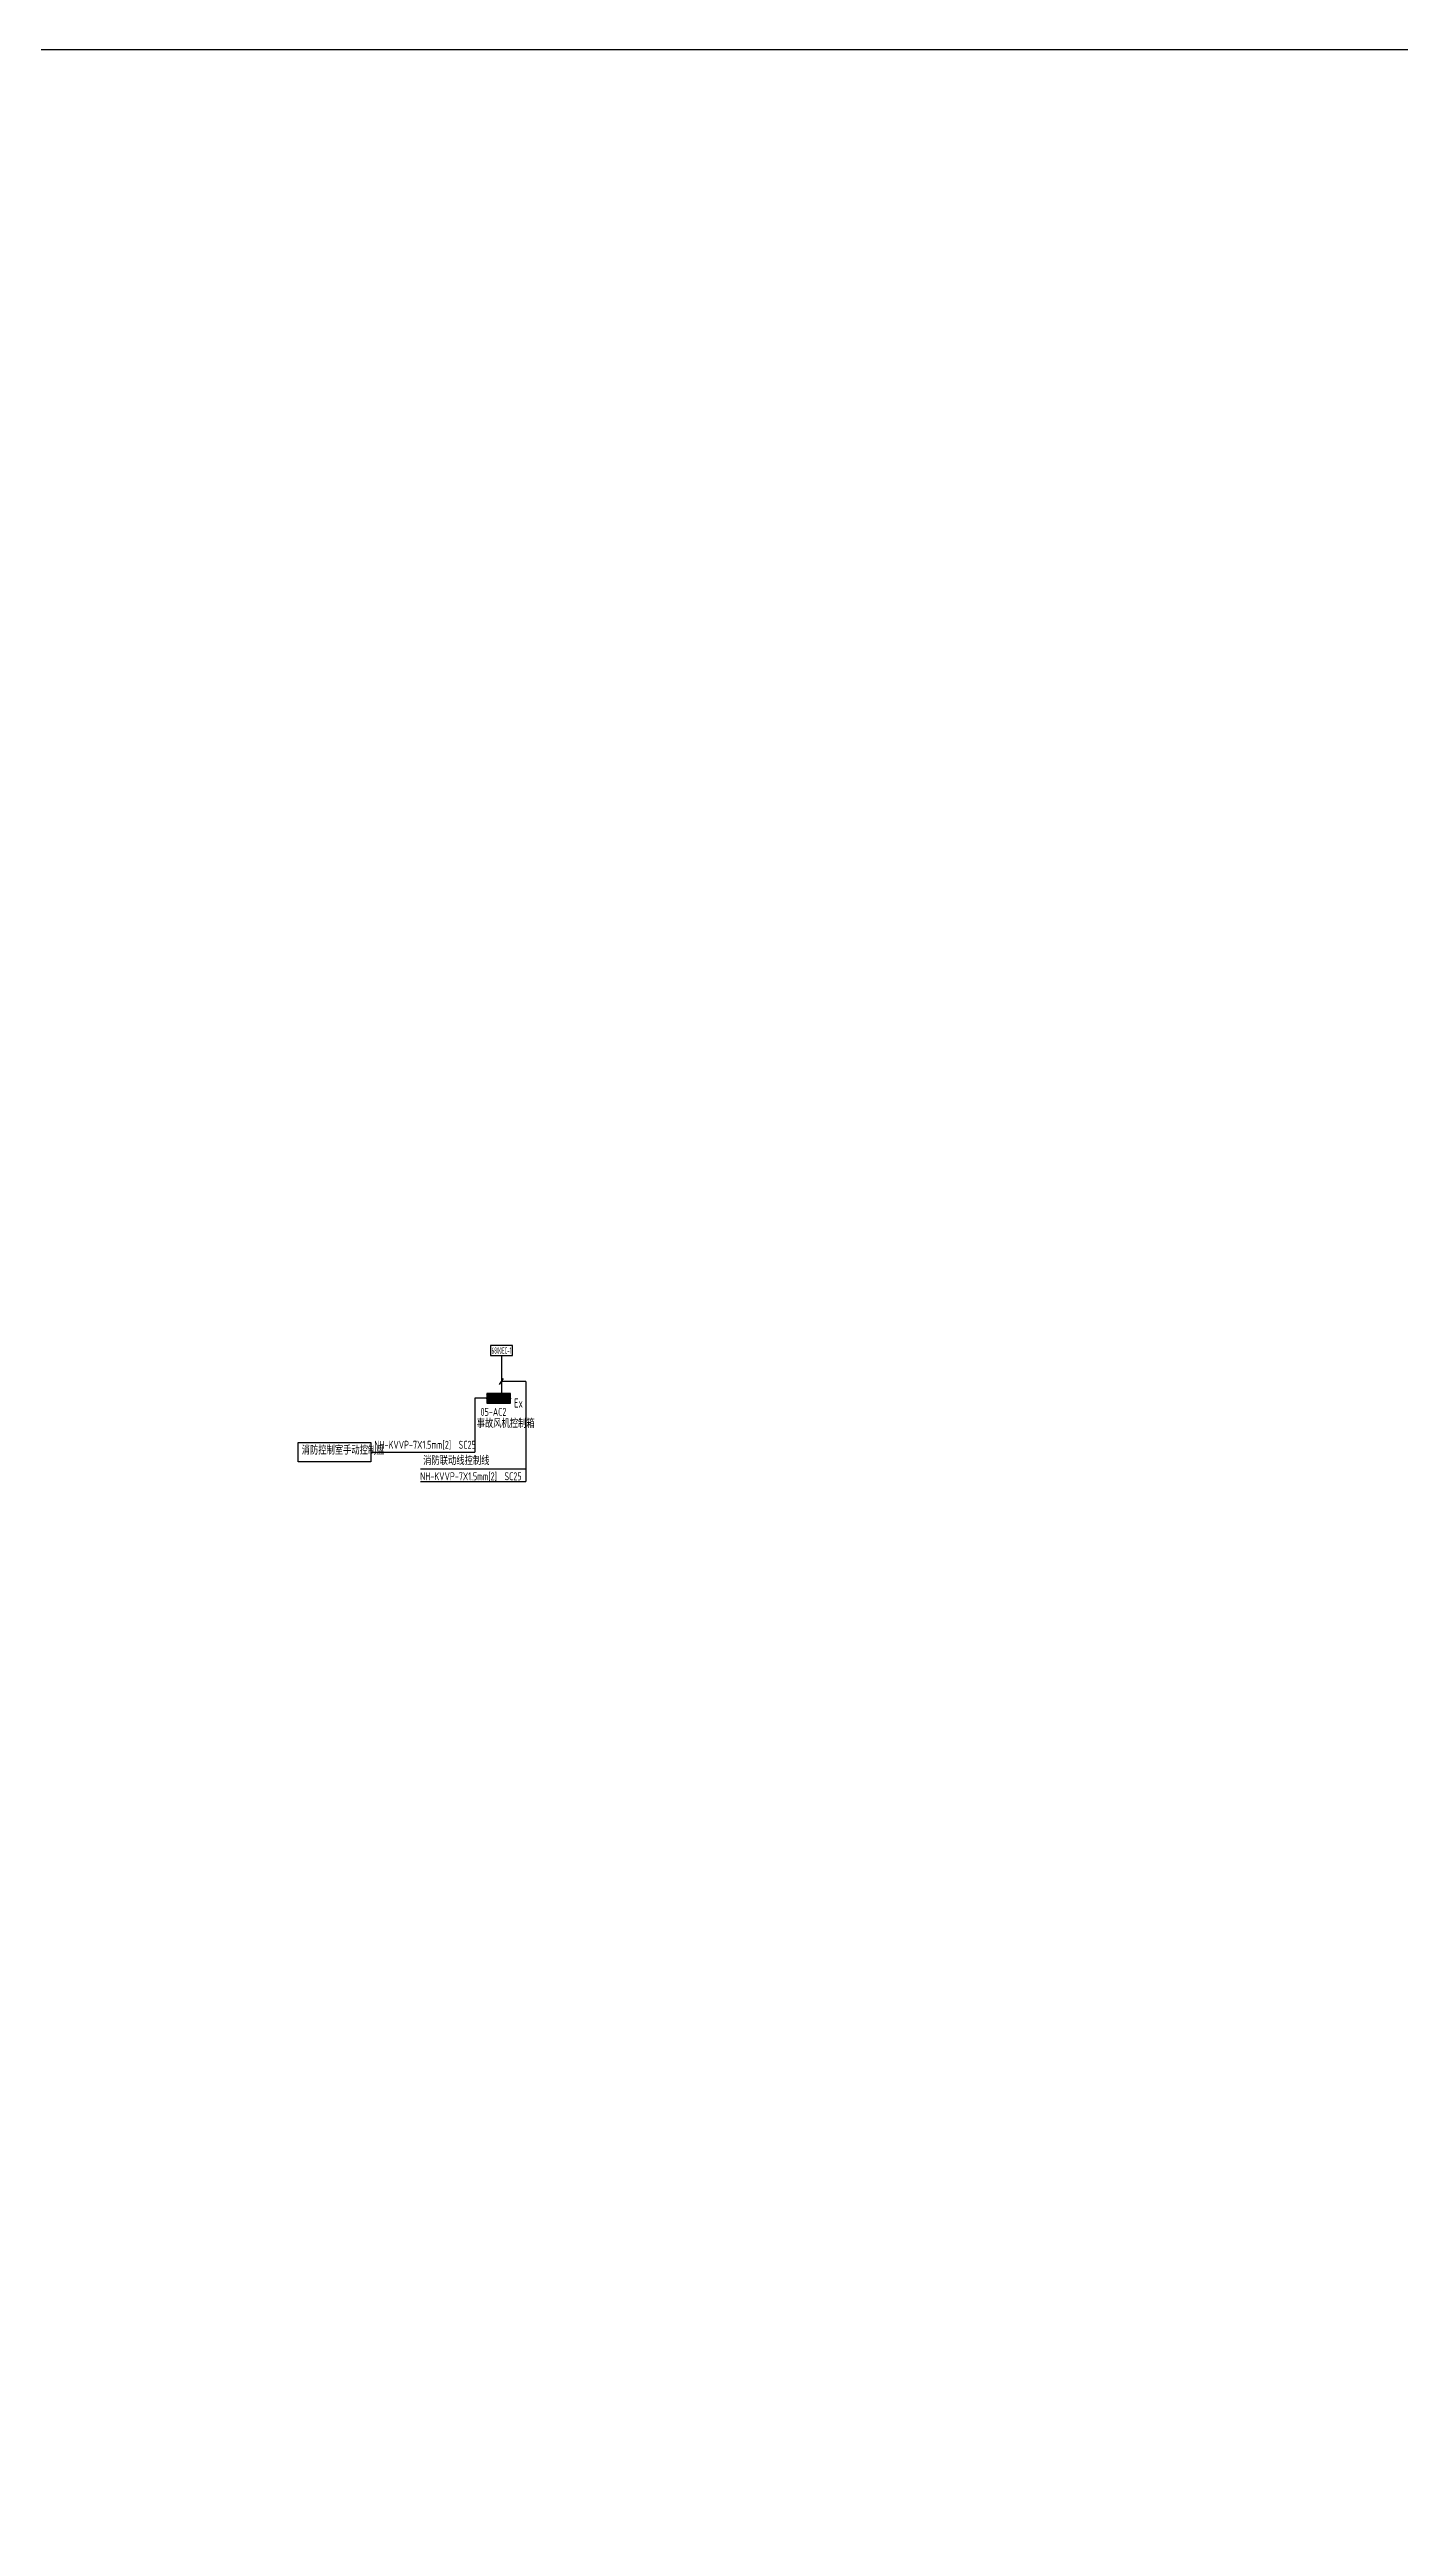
# Model space of a CAD drawing. Extents: x 4532298 to 10139194, y -639876 to -207028.
# Drawn here: x 4788604 to 4831311, y -285438 to -207028 of the extents above; entities that cross this region are included whole.
import ezdxf
from ezdxf.enums import TextEntityAlignment as Align

# ---------------------------------------------------------------- set-up
doc = ezdxf.new("R2010")
doc.units = 0
doc.header["$LTSCALE"] = 1000
doc.header["$MEASUREMENT"] = 0
doc.linetypes.add('DOTE', pattern=[2.42, 2, -0.2, 0.02, -0.2])
doc.layers.get('0').update_dxf_attribs({"linetype": 'CONTINUOUS'})
for name, color, linetype in [('EQUIP-箱柜', 3, 'CONTINUOUS'), ('PUB_TEXT', 7, 'CONTINUOUS'), ('SIG_TEXT', 7, 'CONTINUOUS'), ('WINDOW', 4, 'CONTINUOUS'), ('WIRE-消防', 5, 'CONTINUOUS'), ('电信', 7, 'CONTINUOUS'), ('电气', 3, 'CONTINUOUS')]:
    doc.layers.add(name, color=color, linetype=linetype)
doc.styles.add('_TEL_DIM', font='SIMPLEX', dxfattribs={"width": 0.8, "height": 3.5, "bigfont": 'HZTXT'})
doc.styles.add('SCEI', font='sceie.shx', dxfattribs={"width": 0.75, "bigfont": 'sceic.shx'})
doc.styles.add('sceie', font='sceie.shx', dxfattribs={"width": 0.7, "bigfont": 'sceic.shx'})

# ---------------------------------------------------------------- blocks, each defined once
blk = doc.blocks.new('*X407')
at = {"color": 0}
for p, q in [((-250, 33), (-83, 200)), ((-250, 68), (-118, 200)), ((-250, 104), (-154, 200)), ((-250, 139), (-189, 200)), ((-250, 174), (-224, 200)), ((-247, 0), (-47, 200)), ((-212, 0), (-12, 200)), ((-177, 0), (23, 200)), ((-141, 0), (59, 200)), ((-106, 0), (94, 200)), ((-71, 0), (129, 200)), ((-35, 0), (165, 200)), ((0, 0), (200, 200)), ((35, 0), (235, 200)), ((71, 0), (250, 179)), ((106, 0), (250, 144)), ((141, 0), (250, 109)), ((177, 0), (250, 73)), ((212, 0), (250, 38)), ((247, 0), (250, 3))]:
    blk.add_line(p, q, dxfattribs=at)
blk = doc.blocks.new('$equip$00002943')
for p, q in [((-0.75, 0.6), (-0.75, 0)), ((0.75, 0.6), (-0.75, 0.6)), ((-0.75, 0), (0.75, 0)), ((0.75, 0), (0.75, 0.6))]:
    blk.add_line(p, q)
for points, const_width in [([(-0.75, 0.3), (0.75, 0.3)], 0.6), ([(-0.75, 0.6), (-0.75, 0), (0.75, 0), (0.75, 0.6), (-0.75, 0.6), (-0.75, 0)], 0.04)]:
    blk.add_lwpolyline(points, dxfattribs=dict(const_width=const_width))
for p in [(-0.75, 0.3), (0, 0.6), (0, 0), (0.75, 0.3)]:
    blk.add_point(p)
at = {"xscale": 0.00300000000061118, "yscale": 0.00300000000061118, "zscale": 0.00300000000061118}
blk.add_blockref('*X407', (0, 0), dxfattribs=at)
at = {"color": 7, "style": '_TEL_DIM', "flags": 1}
for tag in ['A', 'REMARK']:
    blk.add_attdef(tag, text='', height=0.00002, dxfattribs=at).set_placement((0, 0), align=Align.MIDDLE_CENTER)

msp = doc.modelspace()

# ---------------------------------------------------------------- linework, layer by layer
msp.add_line((4802842.9, -249287.2), (4802963.4, -249103.1))
at = {"color": 1}
msp.add_lwpolyline([(4532297.7, -207028.1), (5358391.9, -207028.1), (5358391.9, -383759.2), (4532297.7, -383759.2)], close=True, dxfattribs=at)
at = {"layer": 'SIG_TEXT', "color": 3}
msp.add_lwpolyline([(4796470.7, -251121.2), (4798772.7, -251121.2), (4798772.7, -251734.2), (4796470.7, -251734.2)], close=True, dxfattribs=at)
at = {"layer": 'WINDOW', "color": 4}
msp.add_lwpolyline([(4803247.4, -248057.2), (4802558.8, -248057.2), (4802558.8, -248365.4), (4803247.4, -248365.4)], close=True, dxfattribs=at)
at = {"layer": 'WIRE-消防', "color": 6, "linetype": 'DOTE', "const_width": 42}
msp.add_lwpolyline([(4802903.1, -249624.8), (4802903.1, -248365.4)], dxfattribs=at)
at = {"layer": '电气'}
for p, q in [((4803675.5, -249195.1), (4802903.1, -249195.1)), ((4803675.5, -249195.1), (4803675.5, -252361.9)), ((4802434.1, -249722.6), (4802063.2, -249722.6)), ((4802063.2, -249722.6), (4802063.2, -251427.7)), ((4798772.7, -251427.7), (4802063.2, -251427.7)), ((4800335.7, -251953.2), (4803675.5, -251953.2)), ((4800335.7, -252361.9), (4803675.5, -252361.9))]:
    msp.add_line(p, q, dxfattribs=at)

# ---------------------------------------------------------------- block references
at = {"layer": 'EQUIP-箱柜', "xscale": 500, "yscale": 500, "zscale": 500}
msp.add_blockref('$equip$00002943', (4802809.1, -249877.9), dxfattribs=at)

# ---------------------------------------------------------------- texts
at = {"layer": 'PUB_TEXT', "style": 'sceie', "width": 0.55}
msp.add_text('6800EC-1', height=196.88, dxfattribs=at).set_placement((4802903.1, -248312), align=Align.CENTER)
at = {"layer": 'PUB_TEXT', "style": 'sceie', "width": 0.8}
for s, p in [('05-AC2', (4802238.2, -250280.3)), ('事故风机控制箱', (4802116, -250658.2)), ('消防控制室手动控制盘', (4796579.7, -251503.4)), ('NH-KVVP-7X1.5mm[2]  SC25', (4798880.7, -251321.9)), ('消防联动线控制线', (4800424.1, -251834.9)), ('NH-KVVP-7X1.5mm[2]  SC25', (4800329.9, -252319.4))]:
    msp.add_text(s, height=252, dxfattribs=at).set_placement(p)
at = {"layer": '电信', "style": 'SCEI', "width": 0.8}
msp.add_text('Ex', height=288, dxfattribs=at).set_placement((4803438.3, -249873.8), align=Align.MIDDLE)

doc.saveas('drawing.dxf')
